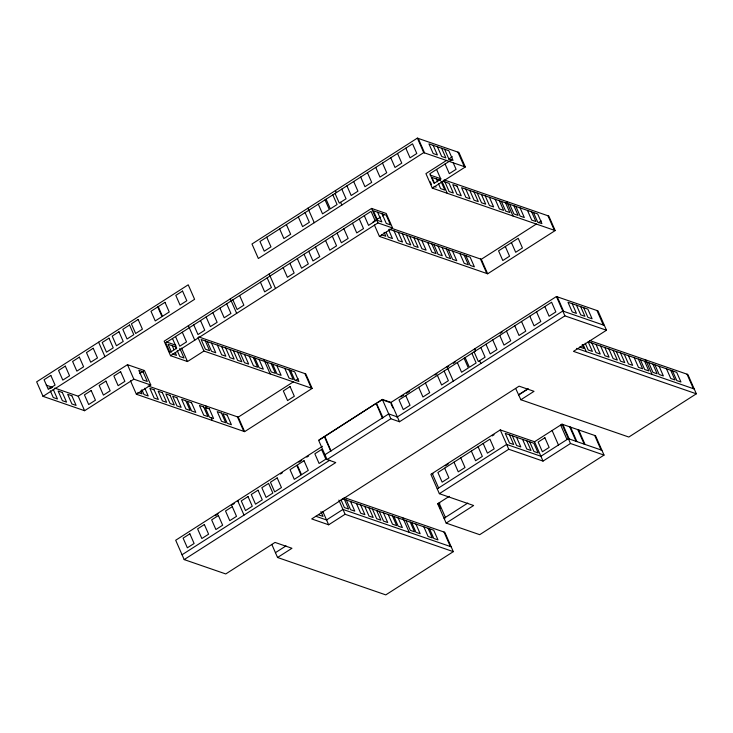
<?xml version="1.0" encoding="UTF-8"?>
<svg xmlns="http://www.w3.org/2000/svg" width="733" height="733" viewBox="0 0 733 733"><rect width="100%" height="100%" fill="white"/><g stroke="black" fill="none" stroke-linecap="round" stroke-linejoin="round"><path stroke-width="1.1" d="M465.318 166.987L458.95 152.473L417.37 138.116L251.978 243.997L258.346 258.502L423.738 152.62L465.318 166.987L432.296 188.124L425.928 173.62L446.681 160.325M43.018 396.351L194.593 299.311L188.225 284.807L36.65 381.847L43.018 396.351L84.597 410.709L133.846 379.181L150.796 385.036L136.393 394.262L130.474 380.794M54.773 388.105L78.229 396.205L127.478 364.677L144.428 370.531L150.796 385.036M374.416 225.013L379.419 236.411L392.586 227.981L386.227 213.477L371.567 208.419L164.165 341.184L170.532 355.697L187.483 361.552L203.921 351.034L312.148 388.417L244.62 431.645L136.393 394.262M448.569 159.125L452.343 156.706M451.84 159.666L429.822 173.758L434.073 183.424L440.826 179.099L436.575 169.433M373.051 221.907L380.583 217.087M382.461 215.887L384.339 214.677M139.627 373.601L143.466 371.145M170.532 355.697L377.935 222.924L392.586 227.981M391.312 228.21L481.288 259.29L536.446 223.977M538.352 222.759L541.211 220.935M148.203 386.034L238.252 417.132L293.42 381.82M295.326 380.601L298.175 378.778M379.419 236.411L487.656 273.794L555.183 230.565L548.815 216.061L444.097 179.887M391.303 402.499L382.333 399.403L318.589 440.212L327.074 459.554L335.76 462.56L184.185 559.591L175.691 540.248L322.456 446.296M319.313 440.02L376.396 403.214L383.038 417.81M377.587 402.719L382.168 399.787M515.739 388.6L520.87 399.751L628.822 437.042L696.35 393.804L573.463 351.364L606.484 330.226L598 310.884L556.42 296.526L390.57 402.692L383.212 400.154M215.355 515.693L218.196 513.87M231.454 505.385L234.294 503.571M280.427 474.031L282.306 472.831M298.927 462.193L301.813 460.342M306.815 457.145L308.657 455.963M400.804 396.965L403.663 395.142M406.522 393.309L409.381 391.477M435.036 375.058L436.932 373.839M448.669 366.326L446.928 366.61L453.296 381.114M453.37 363.321L455.248 362.12M500.327 333.258L502.16 332.086M324.957 454.717L388.701 413.916L397.387 416.912M327.074 459.554L390.826 418.745L399.512 421.75L564.905 315.868L606.484 330.226M182.059 554.753L329.804 460.177M396.938 417.196L562.788 311.03L604.359 325.388M518.469 394.821L527.87 388.802M518.744 394.913L528.154 388.893M275.434 552.664L285.998 545.902M326.533 519.954L342.962 509.435L451.198 546.818M520.87 399.751L534.036 391.321L519.101 386.163L311.708 518.937L328.659 524.791L345.087 514.273L453.315 551.656L385.787 594.884L277.56 557.501L271.796 544.381M277.56 557.501L291.963 548.275L275.012 542.42L225.764 573.948L184.185 559.591M446.168 523.096L479.703 534.678L604.029 455.092L570.485 443.511L543.025 461.094L534.54 441.752L500.272 429.914L430.876 474.343L439.36 493.685L473.628 505.513L446.168 523.096L437.674 503.754L449.283 496.323M445.398 465.867L448.248 464.044M492.2 435.906L494.088 434.696M437.244 488.847L506.64 444.418L540.899 456.256L568.368 438.673L601.903 450.254M439.36 493.685L508.757 449.256L543.025 461.094M534.54 441.752L562 424.169L595.535 435.75L604.029 455.092M467.773 503.067L444.042 518.258L444.885 518.552M430.198 175.086L440.863 178.77M440.588 180.41L431.957 177.432L434.504 183.232M442.805 181.179L449.1 183.351L453.342 193.026L449.146 191.57L444.894 181.903M434.101 186.374L436.199 187.098M432.296 188.124L555.183 230.565M389.186 229.209L470.137 257.173L474.379 266.839L470.174 265.392L465.931 255.716M381.618 234.798L385.815 236.255L384.119 232.379M589.616 340.533L687.856 374.471L696.35 393.804M579.675 347.039L583.88 348.487L582.176 344.62M576.679 348.367L694.224 388.976M475.323 349.265L474.48 348.972L475.387 351.034M561.487 425.323L560.644 425.03L567.012 439.543M198.616 336.896L305.78 373.903L312.148 388.417M376.221 403.599L382.305 418.002M166.29 341.917L175.819 345.216M172.301 353.947L176.497 355.395L175.224 352.491M324.856 436.483L330.94 450.887M433.066 473.765L432.223 473.472L438.591 487.976M324.407 436.767L330.775 451.271M137.85 392.402L142.046 393.859L140.773 390.955M439.873 503.177L439.03 502.893L445.398 517.397M437.674 503.754L438.517 504.047M46.243 385.155L52.639 387.363M49.01 387.858L51.108 388.582M344.079 497.515L444.83 532.314L453.315 551.656M342.274 498.632L433.725 530.225L437.977 539.891L433.771 538.443L429.529 528.768M318.855 514.942L323.051 516.399L320.935 511.561M315.941 516.298L326.808 520.054M238.482 500.886L237.639 500.593L244.007 515.097M687.023 374.178L693.391 388.682M672.509 370.898L676.751 380.564L680.957 382.021L676.706 372.346L588.141 341.761L592.392 351.428L588.187 349.98L585.218 343.209M670.713 370.275L674.956 379.951L670.759 378.494L666.508 368.827M659.114 366.271L663.356 375.937L659.159 374.49L654.908 364.823M652.892 364.127L657.135 373.793L652.938 372.346L648.687 362.67M645.691 359.903L652.058 374.407M644.628 361.268L648.87 370.935L644.673 369.487L640.422 359.821M638.406 359.124L642.658 368.791L638.452 367.343L634.21 357.667M628.438 355.679L632.68 365.346L628.474 363.898L624.232 354.222M620.503 352.94L624.754 362.606L620.549 361.158L616.306 351.483M596.955 310.526L603.323 325.031M613.081 350.374L617.323 360.04L613.127 358.593L608.876 348.917M547.972 215.768L554.34 230.272M604.844 347.524L609.086 357.2L604.89 355.743L600.639 346.077M583.642 307.668L587.893 317.343L592.09 318.791L587.848 309.124L567.983 302.262L572.226 311.928L576.431 313.385L572.189 303.709M580.673 306.641L584.925 316.317L580.719 314.86L576.477 305.194M596.002 344.382L600.245 354.057L596.039 352.6L591.797 342.934M533.459 212.488L537.71 222.163L541.907 223.611L537.665 213.944L461.598 187.666L465.84 197.342L470.045 198.79L465.794 189.123M531.663 211.874L535.915 221.54L531.709 220.092L527.467 210.417M583.083 344.418L586.272 351.684M520.073 207.86L524.315 217.536L520.109 216.079L515.867 206.413M557.254 296.81L563.622 311.314M556.42 296.526L564.905 315.868M513.851 205.716L518.094 215.383L513.888 213.935L509.646 204.269M506.65 201.493L513.018 216.006M505.587 202.858L509.829 212.533L505.623 211.077L501.381 201.41M499.365 200.714L503.608 210.38L499.402 208.932L495.16 199.266M544.848 306.559L549.09 316.235L555.843 311.91L551.601 302.234L399.027 399.916L403.269 409.582L410.022 405.267L405.78 395.591M511.432 242.605L515.684 252.28L522.437 247.956L518.185 238.28L498.559 250.851L502.801 260.527L509.554 256.202L505.312 246.526M594.692 435.466L601.06 449.97M489.387 197.269L493.63 206.935L489.433 205.487L485.182 195.821M536.565 311.864L540.807 321.53L534.055 325.855L529.812 316.189M481.462 194.529L485.704 204.195L481.499 202.748L477.256 193.081M457.914 152.116L464.282 166.62M578.667 429.932L585.035 444.436M474.031 191.964L478.283 201.639L474.077 200.182L469.835 190.516M577.824 429.639L584.192 444.143M570.54 427.119L576.908 441.623M569.706 426.835L576.074 441.339M453.113 162.561L456.082 169.332L449.329 173.657L445.087 163.981M521.53 321.485L525.772 331.16L519.019 335.485L514.777 325.809M444.601 149.266L448.843 158.933L453.049 160.39L448.807 150.714L428.942 143.851L433.185 153.527L437.39 154.975L433.139 145.308M441.632 148.24L445.875 157.907L441.669 156.459L437.427 146.783M562.834 424.462L569.202 438.966M562 424.169L570.485 443.511M481.288 259.29L487.656 273.794M480.445 258.996L486.813 273.51M552.096 430.509L558.464 445.013M442.219 181.857L447.231 193.283M441.009 181.381L444.83 190.085L440.625 188.628L438.508 183.8M506.494 331.114L510.736 340.781L503.983 345.106L499.741 335.439M436.382 178.962L437.656 181.857M418.213 138.409L424.581 152.913M417.37 138.116L423.738 152.62M464.136 255.102L468.387 264.769L464.181 263.321L459.939 253.645M430.298 181.784L431.572 184.679M492.732 339.929L496.974 349.595L490.221 353.92L485.979 344.244M452.545 251.098L456.787 260.765L452.582 259.317L448.339 249.641M405.807 148.158L410.049 157.824L416.802 153.499L412.56 143.833L259.977 241.505L264.219 251.181L270.972 246.856L266.73 237.19M446.324 248.945L450.566 258.621L446.36 257.164L442.118 247.497M529.675 441.816L533.926 451.482L538.123 452.939L533.881 443.263L505.248 433.377L509.49 443.044L513.696 444.5L509.453 434.825M526.761 440.808L531.013 450.483L526.807 449.027L522.565 439.36M397.524 153.454L401.766 163.129L395.014 167.454L390.771 157.778M438.059 246.086L442.301 255.762L438.096 254.314L433.854 244.639M480.848 347.534L485.09 357.2L478.337 361.525L474.095 351.858M431.838 243.942L436.08 253.609L431.874 252.161L427.632 242.495M516.563 437.289L520.815 446.956L516.609 445.508L512.367 435.833M479.629 360.7L480.848 363.476M471.878 353.269L476.129 362.945L469.377 367.27L465.125 357.594M421.86 240.497L426.102 250.164L421.906 248.716L417.654 239.05M500.272 429.914L508.757 449.256M382.489 163.083L386.731 172.75L379.978 177.074L375.736 167.408M413.934 237.758L418.176 247.433L413.971 245.976L409.729 236.31M464.09 358.254L468.341 367.929L461.588 372.254L457.337 362.578M406.503 235.192L410.755 244.868L406.549 243.411L402.307 233.745M398.266 232.352L402.518 242.018L398.312 240.571L394.07 230.895M367.453 172.704L371.695 182.38L364.942 186.704L360.7 177.029M483.184 443.483L487.427 453.159L494.179 448.834L489.937 439.168L437.894 472.483L442.136 482.149L448.889 477.824L444.647 468.158M382.021 213.761L386.273 223.428L390.469 224.884L386.227 215.209L373.39 210.783L377.642 220.45L381.838 221.897L377.596 212.231M388.637 229.841L392.457 238.546L388.252 237.098L386.135 232.26M478.099 446.745L482.341 456.412L475.589 460.736L471.346 451.07M444.134 371.035L448.376 380.711L441.623 385.027L437.381 375.36M371.567 208.419L377.935 222.924M353.682 181.518L357.933 191.185L351.18 195.509L346.929 185.843M364.301 215.704L368.543 225.37L375.296 221.045L371.054 211.379L165.722 342.833L169.964 352.5L176.717 348.175L172.475 338.509M359.262 218.929L363.504 228.604L356.751 232.92L352.509 223.253M460.764 457.841L465.006 467.507L458.253 471.832L454.011 462.166M341.798 189.123L346.049 198.799L339.297 203.123L335.045 193.448M425.452 383.002L429.694 392.668L422.941 396.993L418.699 387.317M335.439 190.571L336.337 192.623M340.588 202.29L341.807 205.075M332.837 194.868L337.079 204.534L330.326 208.859L326.084 199.193M343.887 228.769L348.129 238.445L341.376 242.77L337.134 233.094M325.049 199.852L329.291 209.519L322.538 213.844L318.296 204.177M332.315 236.182L336.557 245.848L329.804 250.173L325.562 240.497M438.975 505.083L440.341 508.189M307.887 208.209L314.255 222.713M391.019 402.408L399.512 421.75M391.028 403.727L392.842 407.878M305.084 212.634L309.335 222.301L302.582 226.625L298.331 216.95M443.987 532.021L450.355 546.525M315.474 246.957L319.725 256.623L312.973 260.948L308.721 251.282M382.333 399.403L390.826 418.745M428.045 528.255L432.287 537.93L428.081 536.474L423.839 526.807M304.085 254.25L308.336 263.917L301.584 268.241L297.332 258.575M286.401 224.591L290.653 234.258L283.9 238.582L279.649 228.916M415.932 524.077L420.174 533.743L415.968 532.295L411.726 522.62M410.242 522.107L414.484 531.782L410.278 530.325L406.036 520.659M402.857 517.819L409.225 532.323M289.911 263.33L294.153 272.997L287.4 277.321L283.158 267.646M398.129 517.929L402.371 527.595L398.166 526.147L393.923 516.472M392.439 515.959L396.681 525.634L392.485 524.177L388.233 514.511M383.469 512.862L387.711 522.537L383.515 521.081L379.263 511.414M376.634 510.498L380.876 520.173L376.67 518.717L372.428 509.05M269.148 273.977L275.516 288.49M368.946 507.85L373.189 517.516L368.992 516.069L364.741 506.393M267.169 277.88L271.421 287.547L264.668 291.871L260.417 282.205M304.946 373.619L311.314 388.124M360.654 504.982L364.897 514.658L360.691 513.201L356.449 503.534M350.539 501.491L354.781 511.158L350.585 509.71L346.333 500.034M290.479 370.367L294.721 380.033L298.927 381.49L294.684 371.814L201.126 339.507L205.377 349.174L209.574 350.621L205.332 340.955M288.994 369.853L293.237 379.52L289.04 378.072L284.789 368.397M344.382 499.365L348.624 509.032L344.418 507.584L341.028 499.842M338.866 500.108L345.087 514.273M276.882 365.666L281.124 375.342L276.927 373.885L272.676 364.219M271.192 363.705L275.443 373.372L271.237 371.924L266.995 362.249M239.618 295.518L243.869 305.185L237.116 309.509L232.865 299.843M263.816 359.408L270.184 373.912M259.079 359.518L263.33 369.194L259.125 367.737L254.882 358.071M230.299 298.853L236.667 313.358M322.896 511.671L328.659 524.791M253.398 357.557L257.64 367.224L253.435 365.776L249.193 356.101M226.699 303.792L230.941 313.458L224.188 317.783L219.946 308.117M244.428 354.46L248.67 364.127L244.465 362.679L240.222 353.004M237.584 352.097L241.835 361.763L237.629 360.315L233.387 350.64M229.905 349.439L234.148 359.115L229.942 357.658L225.7 347.992M212.882 312.634L217.124 322.309L210.371 326.634L206.129 316.958M221.604 346.581L225.856 356.247L221.65 354.799L217.408 345.124M211.498 343.081L215.74 352.756L211.535 351.299L207.292 341.633M200.503 320.559L204.745 330.235L197.992 334.56L193.75 324.884M238.252 417.132L244.62 431.645M237.419 416.848L243.787 431.352M198.002 337.556L203.921 351.034M188.39 325.681L194.758 340.185M182.288 332.223L186.53 341.89L179.777 346.214L175.535 336.548M181.573 348.083L187.483 361.552M205.946 405.981L206.853 408.034M211.095 417.7L212.313 420.485M179.768 348.322L184.01 357.988L179.805 356.54L177.258 350.731M176.415 348.798L175.563 346.865L168.049 344.272L171.449 352.014M172.255 345.729L173.95 349.595M144.813 388.243L148.213 395.985L144.007 394.528L141.881 389.699M127.478 364.677L133.846 379.181M98.598 342.192L104.966 356.696M78.229 396.205L84.597 410.709M53.207 389.305L57.458 398.981L53.252 397.524L50.284 390.753M50.815 375.406L44.062 379.731L48.314 389.397L55.067 385.072L50.815 375.406M65.31 366.124L58.558 370.449L62.809 380.115L69.562 375.8L65.31 366.124M79.356 357.136L72.604 361.461L76.855 371.127L83.608 366.802L79.356 357.136M93.228 348.257L86.476 352.582L90.718 362.249L97.471 357.933L93.228 348.257M108.979 338.17L102.226 342.494L106.477 352.161L113.23 347.845L108.979 338.17M118.975 331.774L112.222 336.099L116.465 345.765L123.217 341.441L118.975 331.774M129.558 325.003L122.805 329.328L127.047 338.994L133.8 334.669L129.558 325.003M138.152 319.496L131.399 323.821L135.651 333.488L142.404 329.163L138.152 319.496M157.742 306.953L150.989 311.278L155.24 320.944L161.993 316.629L157.742 306.953M164.989 302.317L158.236 306.641L162.488 316.308L169.241 311.983L164.989 302.317M182.554 291.074L175.801 295.39L180.052 305.065L186.805 300.741L182.554 291.074M91.194 390.533L84.442 394.858L88.684 404.534L95.437 400.209L91.194 390.533M105.918 381.114L99.166 385.439L103.408 395.105L110.161 390.781L105.918 381.114M120.633 371.686L113.881 376.011L118.132 385.686L124.885 381.362L120.633 371.686M290.076 386.593L283.323 390.918L287.574 400.584L294.327 396.26L290.076 386.593M189.865 533.816L183.113 538.132L187.355 547.808L194.108 543.483L189.865 533.816M204.36 524.535L197.608 528.86L201.85 538.526L208.603 534.201L204.36 524.535M218.407 515.537L211.654 519.862L215.896 529.538L222.649 525.213L218.407 515.537M232.269 506.668L225.517 510.983L229.759 520.659L236.512 516.334L232.269 506.668M248.029 496.58L241.276 500.905L245.518 510.571L252.271 506.246L248.029 496.58M258.025 490.185L251.272 494.5L255.515 504.176L262.267 499.851L258.025 490.185M268.599 483.404L261.846 487.729L266.097 497.405L272.85 493.08L268.599 483.404M277.202 477.907L270.45 482.222L274.692 491.898L281.445 487.573L277.202 477.907M296.792 465.363L290.039 469.688L294.281 479.355L301.034 475.03L296.792 465.363M304.039 460.718L297.286 465.043L301.529 474.718L308.281 470.394L304.039 460.718M321.604 449.476L314.851 453.8L319.093 463.467L325.846 459.151L321.604 449.476M544.894 437.757L538.141 442.072L542.383 451.748L549.136 447.423L544.894 437.757M456.998 186.081L452.802 184.634L457.044 194.3L461.249 195.748L456.998 186.081M143.036 371.796L138.83 370.339L143.072 380.015L147.278 381.462L143.036 371.796M154.077 389.809L149.88 388.353L154.122 398.028L158.328 399.476L154.077 389.809M162.378 392.668L158.172 391.22L162.414 400.887L166.62 402.344L162.378 392.668M170.056 395.325L165.86 393.878L170.102 403.544L174.307 404.992L170.056 395.325M176.891 397.689L172.695 396.232L176.937 405.908L181.143 407.356L176.891 397.689M185.87 400.786L181.665 399.329L185.907 409.005L190.113 410.453L185.87 400.786M191.551 402.747L187.355 401.299L191.597 410.966L195.803 412.422L191.551 402.747M203.664 406.934L199.468 405.477L203.71 415.153L207.915 416.601L203.664 406.934M209.354 408.895L205.148 407.447L209.4 417.114L213.596 418.57L209.354 408.895M221.467 413.082L217.261 411.625L221.513 421.301L225.709 422.749L221.467 413.082M227.157 415.043L222.951 413.595L227.193 423.262L231.399 424.719L227.157 415.043M62.314 392.448L58.109 391.001L62.36 400.667L66.556 402.124L62.314 392.448M71.871 395.756L67.665 394.299L71.907 403.975L76.113 405.422L71.871 395.756"/></g></svg>
